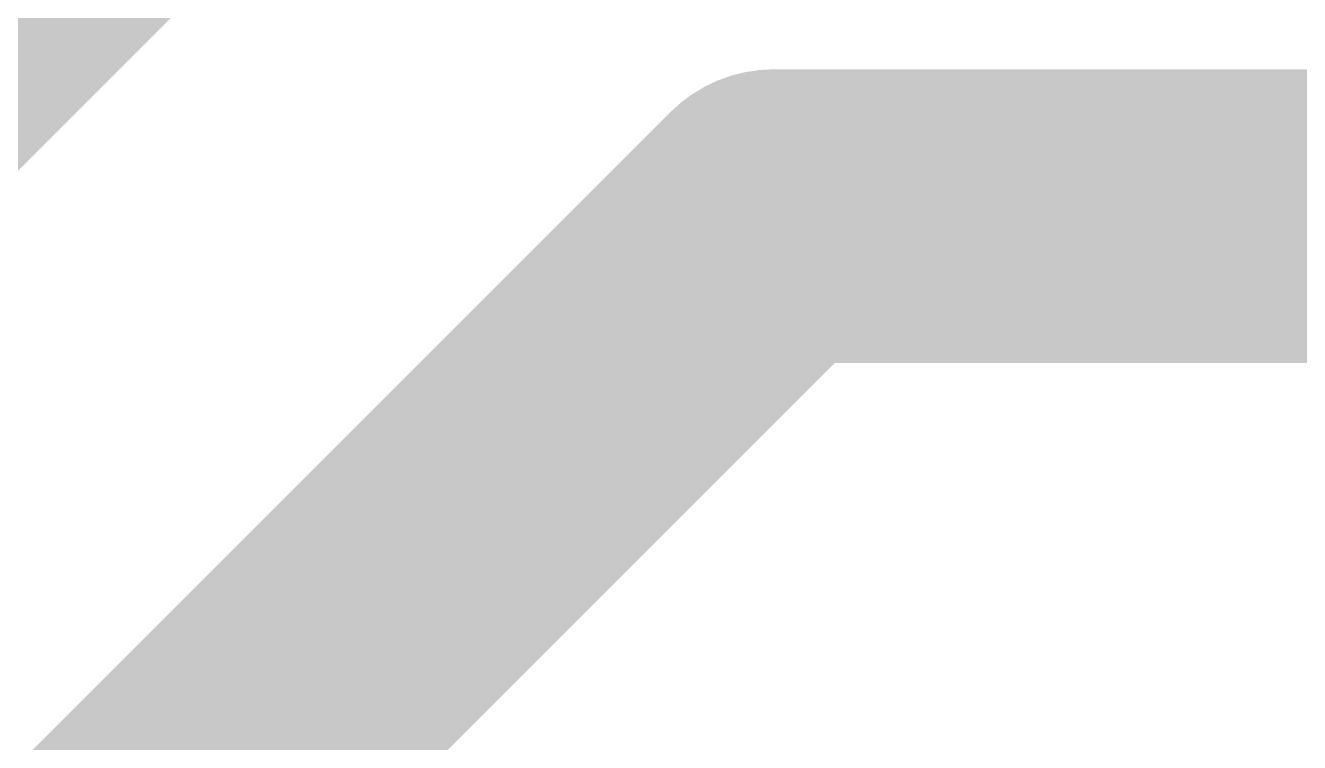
# Model space of a CAD drawing. Header units: inches. Extents: x 22 to 371, y 55 to 284.
# Drawn here: x 74.313 to 75.084, y 177.812 to 178.246 of the extents above; entities that cross this region are included whole.
import ezdxf

# ---------------------------------------------------------------- set-up
doc = ezdxf.new("R2010")
doc.units = ezdxf.units.IN
doc.layers.add('Bottom Layer', color=5, linetype='Continuous')

msp = doc.modelspace()

# ---------------------------------------------------------------- linework, layer by layer
at = {"layer": 'Bottom Layer'}
for points in [[(73.09762, 177.07282, 0.1778, 0.1778, 0), (74.58681, 178.562, 0.1778, 0.1778, 0)], [(73.27648, 176.64102, 0.1778, 0.1778, 0), (74.76566, 178.1302, 0.1778, 0.1778, 0)], [(74.76566, 178.1302, 0.1778, 0.1778, 0), (77.27456, 178.1302, 0.1778, 0.1778, 0)]]:
    msp.add_lwpolyline(points, format="xyseb", dxfattribs=at)
msp.add_lwpolyline([(74.72121, 178.1302, 0.0889, 0.0889, 1), (74.81011, 178.1302, 0.0889, 0.0889, 1)], format="xyseb", close=True, dxfattribs=at)
msp.add_lwpolyline([(74.72121, 178.1302, 0.0889, 0.0889, 1), (74.81011, 178.1302, 0.0889, 0.0889, 1)], format="xyseb", close=True, dxfattribs=at)

doc.saveas('drawing.dxf')
